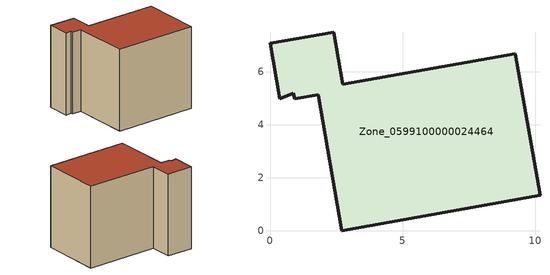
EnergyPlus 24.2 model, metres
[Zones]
Zone_0599100000024464
 floor ground (C_G): 0.36,4.99 0,7.07 2.4,7.49 2.75,5.52 9.24,6.67 10.18,1.34 2.71,0 1.81,5.13 0.94,4.98 0.88,5.18 z0
 wall outside (C_F): 10.18,1.34 9.24,6.67 2.75,5.52 2.4,7.49 0,7.07 0.36,4.99 0.88,5.18 0.94,4.98 1.81,5.13 2.71,0 10.18,1.34 z0:7.4
 roof outside (C_R): 0,7.07 0.36,4.99 0.88,5.18 0.94,4.98 1.81,5.13 2.71,0 10.18,1.34 9.24,6.67 2.75,5.52 2.4,7.49 z7.4
[BUILDING]
Pand.0599100000024464: North Axis=0; Terrain=City; Loads Convergence Tolerance Value=0.04; Temperature Convergence Tolerance Value=0.4; Solar Distribution=FullExterior; Maximum Number of Warmup Days=25; Minimum Number of Warmup Days=1
[Site:Location]
Rotterdam.The.Hague.AP_ZH_NLD Design_Conditions: Latitude=51.96; Longitude=4.45; Time Zone=1; Elevation=-4.5
[SITE:GROUNDTEMPERATURE:BUILDINGSURFACE]
18, 18, 18, 18, 18, 18, 18, 18, 18, 18, 18, 18
[MATERIAL] Thermal Absorptance=0.9; Solar Absorptance=0.7; Visible Absorptance=0.7
Name | Roughness | Thickness | Conductivity | Density | Specific Heat
G.TC.1946 | MediumSmooth | 0.15 | 1 | 540 | 1210
F.TC.1946 | Rough | 0.3 | 0.857143 | 1920 | 840
R.TC.1946 | MediumRough | 0.2 | 0.909091 | 1500 | 1000
[CONSTRUCTION]
C_G: G.TC.1946
C_F: F.TC.1946
C_R: R.TC.1946
[ZONE]
Zone_0599100000024464: Type=1; Multiplier=1; Ceiling Height=Autocalculate; Volume=Autocalculate; Floor Area=autocalculate; Part of Total Floor Area=Yes
[ZONEINFILTRATION:DESIGNFLOWRATE]
Infil_Zone_0599100000024464: Zone or ZoneList or Space or SpaceList=Zone_0599100000024464; Schedule=AlwaysOn; Design Flow Rate Calculation Method=Flow/Area; Flow Rate per Floor Area=0.003; Constant Term Coefficient=1; Temperature Term Coefficient=0; Velocity Term Coefficient=0; Velocity Squared Term Coefficient=0
[HVACTEMPLATE:ZONE:IDEALLOADSAIRSYSTEM]
Zone_0599100000024464: Maximum Heating Supply Air Temperature=50; Minimum Cooling Supply Air Temperature=13; Maximum Heating Supply Air Humidity Ratio=0.0156; Minimum Cooling Supply Air Humidity Ratio=0.0077; Heating Limit=NoLimit; Cooling Limit=NoLimit; Dehumidification Control Type=ConstantSensibleHeatRatio; Cooling Sensible Heat Ratio=0.7; Dehumidification Setpoint=60; Humidification Control Type=None; Humidification Setpoint=30; Outdoor Air Method=None; Outdoor Air Flow Rate per Person=0.00944; Outdoor Air Flow Rate per Zone Floor Area=0; Outdoor Air Flow Rate per Zone=0; Demand Controlled Ventilation Type=None; Outdoor Air Economizer Type=NoEconomizer; Heat Recovery Type=None; Sensible Heat Recovery Effectiveness=0.7; Latent Heat Recovery Effectiveness=0.65
[ZONECONTROL:THERMOSTAT]
ThermostatControl_Zone_0599100000024464: Zone or ZoneList=Zone_0599100000024464; Control Type Schedule=DualSetpointControlType; Control 1=Thermostat_Zone_0599100000024464; Temperature Difference Between Cutout And Setpoint=0
[THERMOSTATSETPOINT:DUALSETPOINT]
Thermostat_Zone_0599100000024464: Heating Setpoint Temperature Schedule=HeatingSetpoint_Zone_0599100000024464; Cooling Setpoint Temperature Schedule=CoolingSetpoint_Zone_0599100000024464
[SCHEDULE:COMPACT]
HeatingSetpoint_Zone_0599100000024464: Through: 12/31, For: AllDays, Until: 24:00, 21
CoolingSetpoint_Zone_0599100000024464: Through: 12/31, For: AllDays, Until: 24:00, 24
DualSetpointControlType: Through: 12/31, For: AllDays, Until: 24:00, 4
AlwaysOn: Through: 12/31, For: AllDays, Until: 24:00, 1
